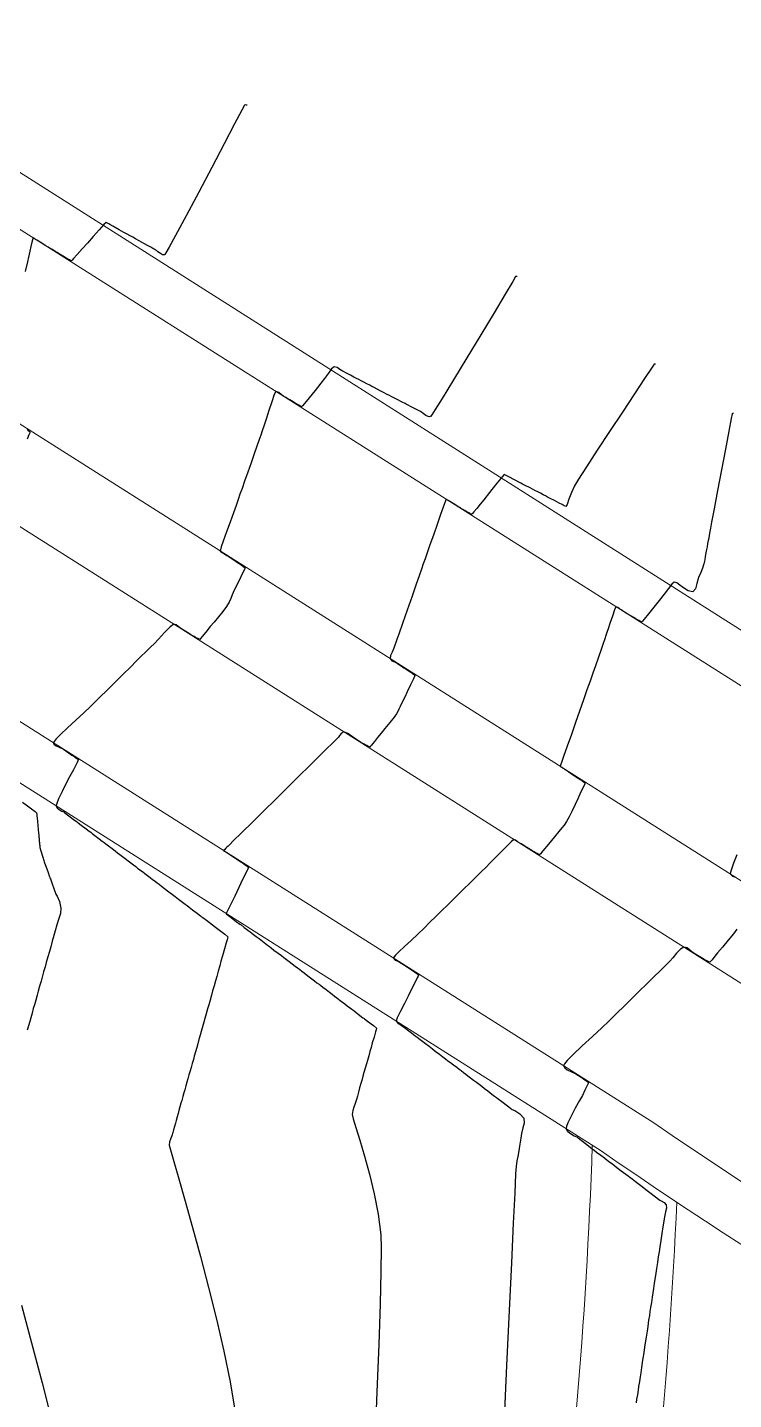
# Model space of a CAD drawing. Header units: millimetres. Extents: x 340454 to 342791, y 6993867 to 6995092.
# Drawn here: x 341206.8 to 341247.6, y 6994450.2 to 6994529.4 of the extents above; entities that cross this region are included whole.
import ezdxf

# ---------------------------------------------------------------- set-up
doc = ezdxf.new("R2010")
doc.units = ezdxf.units.MM
doc.header["$LTSCALE"] = 10
for name, color, linetype in [('T-HM-CURVA_INTERMEDIARIA', 45, 'Continuous'), ('T-HM-CURVA_MESTRA', 20, 'Continuous'), ('URB-Calçadas', 2, 'Continuous'), ('URB-Quadras', 3, 'Continuous')]:
    doc.layers.add(name, color=color, linetype=linetype)

msp = doc.modelspace()

# ---------------------------------------------------------------- linework, layer by layer
at = {"layer": 'T-HM-CURVA_INTERMEDIARIA', "color": 45, "linetype": 'Continuous', "lineweight": -3, "flags": 128}
for points, elevation in [([(341219.475, 6994524.917), (341219.468, 6994524.918), (341219.44, 6994524.92), (341219.382, 6994524.923), (341219.323, 6994524.917), (341219.163, 6994524.619), (341218.748, 6994523.826), (341218.148, 6994522.681), (341217.436, 6994521.323), (341216.683, 6994519.893), (341215.961, 6994518.533), (341215.342, 6994517.383), (341214.968, 6994516.708), (341214.783, 6994516.393), (341214.713, 6994516.29), (341214.697, 6994516.275), (341214.663, 6994516.27), (341214.589, 6994516.282), (341214.471, 6994516.342), (341214.327, 6994516.45), (341214.232, 6994516.532), (341214.173, 6994516.565), (341214.114, 6994516.598), (341214.028, 6994516.645), (341213.911, 6994516.71), (341213.76, 6994516.794), (341213.501, 6994516.938), (341213.238, 6994517.084), (341213.037, 6994517.195), (341212.874, 6994517.285), (341212.72, 6994517.371), (341212.541, 6994517.47), (341212.362, 6994517.569), (341212.078, 6994517.726), (341211.718, 6994517.926), (341211.538, 6994518.026), (341211.486, 6994518.055), (341211.418, 6994518.102), (341211.327, 6994518.143), (341211.201, 6994518.016), (341210.926, 6994517.71), (341210.583, 6994517.323), (341210.254, 6994516.955), (341209.95, 6994516.618), (341209.665, 6994516.302), (341209.452, 6994516.067), (341209.368, 6994515.974), (341209.337, 6994515.933), (341209.276, 6994515.952), (341209.22, 6994515.979), (341209.16, 6994516.01), (341209.119, 6994516.033), (341209.072, 6994516.059), (341209.025, 6994516.086), (341208.975, 6994516.115), (341208.912, 6994516.152), (341208.852, 6994516.188), (341208.77, 6994516.238), (341208.676, 6994516.296), (341208.502, 6994516.403), (341208.379, 6994516.478), (341208.286, 6994516.536), (341208.193, 6994516.593), (341208.11, 6994516.645), (341207.98, 6994516.725), (341207.823, 6994516.822), (341207.627, 6994516.943), (341207.434, 6994517.061), (341207.342, 6994517.118), (341207.266, 6994517.165), (341207.198, 6994517.215), (341207.122, 6994517.254), (341207.073, 6994517.083), (341206.997, 6994516.746), (341206.938, 6994516.48), (341206.898, 6994516.309), (341206.857, 6994516.139), (341206.793, 6994515.865), (341206.664, 6994515.321)], 696), ([(341243.042, 6994509.963), (341243.033, 6994509.962), (341242.992, 6994509.959), (341242.963, 6994509.955), (341242.813, 6994509.73), (341242.412, 6994509.128), (341241.83, 6994508.25), (341241.136, 6994507.2), (341240.397, 6994506.08), (341239.682, 6994504.992), (341239.061, 6994504.04), (341238.603, 6994503.325), (341238.375, 6994502.951), (341238.191, 6994502.551), (341238.045, 6994502.165), (341237.94, 6994501.871), (341237.878, 6994501.746), (341237.777, 6994501.782), (341237.66, 6994501.86), (341237.489, 6994501.948), (341237.212, 6994502.092), (341236.967, 6994502.219), (341236.82, 6994502.296), (341236.703, 6994502.356), (341236.556, 6994502.432), (341236.398, 6994502.514), (341236.254, 6994502.589), (341236.076, 6994502.681), (341235.809, 6994502.819), (341235.528, 6994502.965), (341235.37, 6994503.047), (341235.277, 6994503.095), (341235.185, 6994503.143), (341234.938, 6994503.274), (341234.531, 6994503.488), (341234.307, 6994503.599), (341234.265, 6994503.553), (341234.225, 6994503.497), (341234.103, 6994503.346), (341233.816, 6994502.991), (341233.46, 6994502.55), (341233.129, 6994502.142), (341232.921, 6994501.884), (341232.722, 6994501.638), (341232.555, 6994501.432), (341232.484, 6994501.344), (341232.45, 6994501.301), (341232.396, 6994501.316), (341232.33, 6994501.346), (341232.268, 6994501.378), (341232.197, 6994501.417), (341232.146, 6994501.446), (341232.096, 6994501.475), (341232.037, 6994501.511), (341231.988, 6994501.541), (341231.935, 6994501.573), (341231.855, 6994501.622), (341231.786, 6994501.664), (341231.636, 6994501.755), (341231.456, 6994501.865), (341231.26, 6994501.984), (341231.081, 6994502.093), (341231.001, 6994502.142), (341230.948, 6994502.174), (341230.914, 6994502.08), (341230.857, 6994501.916), (341230.789, 6994501.719), (341230.638, 6994501.287), (341230.438, 6994500.715), (341230.223, 6994500.1), (341230.027, 6994499.538), (341229.883, 6994499.125), (341229.747, 6994498.737), (341229.642, 6994498.435), (341229.536, 6994498.132), (341229.4, 6994497.744), (341229.236, 6994497.274), (341228.99, 6994496.569), (341228.708, 6994495.762), (341228.438, 6994494.988), (341228.226, 6994494.38), (341228.119, 6994494.073), (341228.056, 6994493.894), (341228.006, 6994493.752), (341227.943, 6994493.572), (341227.842, 6994493.351), (341227.746, 6994493.145), (341227.732, 6994492.967), (341227.829, 6994492.848), (341227.979, 6994492.777), (341228.133, 6994492.703), (341228.328, 6994492.575), (341228.447, 6994492.497), (341228.524, 6994492.446), (341228.601, 6994492.396), (341228.71, 6994492.324), (341228.798, 6994492.266), (341228.878, 6994492.213), (341228.919, 6994492.184), (341228.975, 6994492.145), (341229.017, 6994492.114), (341229.072, 6994492.072), (341229.116, 6994492.036), (341229.162, 6994491.989), (341229.143, 6994491.938), (341229.074, 6994491.795), (341228.911, 6994491.458), (341228.717, 6994491.055), (341228.57, 6994490.749), (341228.426, 6994490.449), (341228.307, 6994490.202), (341228.234, 6994490.052), (341228.172, 6994489.91), (341228.101, 6994489.775), (341227.963, 6994489.594), (341227.709, 6994489.281), (341227.427, 6994488.938), (341227.207, 6994488.669), (341226.996, 6994488.408), (341226.821, 6994488.191), (341226.727, 6994488.075), (341226.648, 6994487.977), (341226.595, 6994487.911), (341226.558, 6994487.868), (341226.499, 6994487.887), (341226.44, 6994487.914), (341226.378, 6994487.946), (341226.307, 6994487.984), (341226.23, 6994488.029), (341226.148, 6994488.078), (341226.024, 6994488.154), (341225.788, 6994488.297), (341225.562, 6994488.459), (341225.28, 6994488.656), (341225.058, 6994488.742), (341224.917, 6994488.662), (341224.808, 6994488.525), (341224.744, 6994488.432), (341224.673, 6994488.362), (341224.601, 6994488.292), (341224.424, 6994488.117), (341224.016, 6994487.715), (341223.495, 6994487.201), (341222.976, 6994486.69), (341222.578, 6994486.297), (341222.262, 6994485.986), (341222.016, 6994485.743), (341221.77, 6994485.501), (341221.454, 6994485.189), (341221.064, 6994484.804), (341220.47, 6994484.219), (341219.793, 6994483.552), (341219.154, 6994482.922), (341218.673, 6994482.447), (341218.469, 6994482.247), (341218.373, 6994482.151), (341218.308, 6994482.087), (341218.247, 6994482.027), (341218.177, 6994481.96), (341218.112, 6994481.895), (341218.164, 6994481.861), (341218.239, 6994481.812), (341218.352, 6994481.737), (341218.534, 6994481.618), (341218.822, 6994481.428), (341219, 6994481.311), (341219.105, 6994481.243), (341219.179, 6994481.194), (341219.258, 6994481.141), (341219.305, 6994481.109), (341219.36, 6994481.069), (341219.424, 6994481.022), (341219.478, 6994480.979), (341219.516, 6994480.946), (341219.547, 6994480.903), (341219.42, 6994480.64), (341219.118, 6994480.015), (341218.756, 6994479.267), (341218.451, 6994478.638), (341218.319, 6994478.366), (341218.286, 6994478.306), (341218.263, 6994478.249), (341218.467, 6994478.088), (341218.843, 6994477.805), (341219.05, 6994477.651), (341219.12, 6994477.597), (341219.305, 6994477.457), (341219.647, 6994477.197), (341219.849, 6994477.043), (341219.921, 6994476.989), (341219.992, 6994476.934), (341220.16, 6994476.807), (341220.45, 6994476.586), (341220.648, 6994476.436), (341220.757, 6994476.353), (341220.866, 6994476.27), (341221.023, 6994476.15), (341221.256, 6994475.973), (341221.447, 6994475.828), (341221.595, 6994475.716), (341221.743, 6994475.603), (341221.894, 6994475.488), (341222.07, 6994475.354), (341222.246, 6994475.221), (341222.38, 6994475.118), (341222.487, 6994475.037), (341222.621, 6994474.935), (341222.763, 6994474.827), (341222.888, 6994474.732), (341223.045, 6994474.613), (341223.213, 6994474.485), (341223.358, 6994474.375), (341223.502, 6994474.265), (341223.624, 6994474.172), (341223.721, 6994474.099), (341223.844, 6994474.005), (341224.027, 6994473.866), (341224.229, 6994473.712), (341224.385, 6994473.594), (341224.514, 6994473.496), (341224.643, 6994473.398), (341224.844, 6994473.245), (341225.111, 6994473.042), (341225.271, 6994472.92), (341225.356, 6994472.855), (341225.442, 6994472.79), (341225.647, 6994472.634), (341225.979, 6994472.381), (341226.159, 6994472.244), (341226.2, 6994472.214), (341226.241, 6994472.183), (341226.427, 6994472.043), (341226.762, 6994471.79), (341226.943, 6994471.649), (341226.916, 6994471.554), (341226.879, 6994471.423), (341226.796, 6994471.129), (341226.699, 6994470.786), (341226.624, 6994470.517), (341226.563, 6994470.304), (341226.49, 6994470.043), (341226.417, 6994469.783), (341226.358, 6994469.577), (341226.287, 6994469.324), (341226.216, 6994469.073), (341226.16, 6994468.873), (341226.091, 6994468.628), (341226.022, 6994468.385), (341225.968, 6994468.191), (341225.901, 6994467.954), (341225.835, 6994467.718), (341225.782, 6994467.531), (341225.717, 6994467.301), (341225.637, 6994467.075), (341225.57, 6994466.895), (341225.538, 6994466.668), (341225.596, 6994466.416), (341225.754, 6994465.902), (341225.984, 6994465.169), (341226.255, 6994464.258), (341226.541, 6994463.215), (341226.81, 6994462.081), (341227.034, 6994460.9), (341227.185, 6994459.715), (341227.206, 6994458.954), (341227.192, 6994457.605), (341227.145, 6994455.73), (341227.069, 6994453.391), (341226.966, 6994450.649), (341226.84, 6994447.565)], 694), ([(341247.542, 6994507.108), (341247.532, 6994507.108), (341247.492, 6994507.109), (341247.463, 6994507.106), (341247.41, 6994506.829), (341247.272, 6994506.1), (341247.078, 6994505.065), (341246.854, 6994503.875), (341246.63, 6994502.675), (341246.431, 6994501.615), (341246.286, 6994500.843), (341246.223, 6994500.506), (341246.184, 6994500.297), (341246.144, 6994500.087), (341246.115, 6994499.928), (341246.088, 6994499.788), (341246.055, 6994499.612), (341246.021, 6994499.431), (341245.991, 6994499.27), (341245.953, 6994499.069), (341245.919, 6994498.859), (341245.89, 6994498.672), (341245.835, 6994498.442), (341245.754, 6994498.192), (341245.656, 6994497.947), (341245.533, 6994497.644), (341245.436, 6994497.296), (341245.358, 6994497.001), (341245.196, 6994496.829), (341244.93, 6994496.874), (341244.657, 6994497.063), (341244.451, 6994497.216), (341244.279, 6994497.339), (341244.123, 6994497.386), (341243.989, 6994497.275), (341243.788, 6994497.021), (341243.539, 6994496.682), (341243.26, 6994496.32), (341242.949, 6994495.935), (341242.637, 6994495.549), (341242.397, 6994495.252), (341242.3, 6994495.132), (341242.27, 6994495.089), (341242.197, 6994495.11), (341242.145, 6994495.134), (341242.09, 6994495.162), (341242.012, 6994495.205), (341241.935, 6994495.249), (341241.865, 6994495.291), (341241.787, 6994495.339), (341241.622, 6994495.439), (341241.455, 6994495.54), (341241.264, 6994495.657), (341241.144, 6994495.73), (341241.06, 6994495.781), (341240.977, 6994495.832), (341240.872, 6994495.914), (341240.763, 6994495.962), (341240.685, 6994495.791), (341240.555, 6994495.412), (341240.417, 6994494.988), (341240.316, 6994494.682), (341240.244, 6994494.475), (341240.186, 6994494.31), (341240.114, 6994494.103), (341240.025, 6994493.849), (341239.901, 6994493.492), (341239.748, 6994493.055), (341239.576, 6994492.562), (341239.428, 6994492.138), (341239.267, 6994491.677), (341239.088, 6994491.165), (341238.886, 6994490.587), (341238.657, 6994489.931), (341238.433, 6994489.291), (341238.187, 6994488.592), (341237.947, 6994487.911), (341237.742, 6994487.326), (341237.621, 6994486.979), (341237.566, 6994486.816), (341237.549, 6994486.763), (341237.548, 6994486.754), (341237.552, 6994486.748), (341237.572, 6994486.732), (341237.616, 6994486.705), (341237.659, 6994486.681), (341237.703, 6994486.652), (341237.747, 6994486.623), (341237.814, 6994486.579), (341237.957, 6994486.485), (341238.128, 6994486.373), (341238.317, 6994486.249), (341238.494, 6994486.132), (341238.583, 6994486.074), (341238.642, 6994486.035), (341238.693, 6994486), (341238.767, 6994485.949), (341238.814, 6994485.915), (341238.868, 6994485.874), (341238.914, 6994485.838), (341238.962, 6994485.795), (341238.969, 6994485.742), (341238.902, 6994485.602), (341238.742, 6994485.274), (341238.552, 6994484.882), (341238.399, 6994484.553), (341238.229, 6994484.18), (341238.062, 6994483.829), (341237.916, 6994483.562), (341237.767, 6994483.351), (341237.63, 6994483.194), (341237.459, 6994482.996), (341237.21, 6994482.688), (341236.859, 6994482.255), (341236.546, 6994481.868), (341236.41, 6994481.699), (341236.378, 6994481.656), (341236.329, 6994481.668), (341236.276, 6994481.692), (341236.214, 6994481.723), (341236.14, 6994481.763), (341236.093, 6994481.789), (341236.045, 6994481.817), (341235.963, 6994481.866), (341235.899, 6994481.905), (341235.817, 6994481.955), (341235.625, 6994482.072), (341235.291, 6994482.275), (341235.077, 6994482.405), (341234.973, 6994482.485), (341234.874, 6994482.529), (341234.711, 6994482.389), (341234.363, 6994482.048), (341233.931, 6994481.615), (341233.518, 6994481.198), (341233.225, 6994480.904), (341233.015, 6994480.697), (341232.851, 6994480.536), (341232.688, 6994480.374), (341232.478, 6994480.167), (341232.263, 6994479.956), (341232.016, 6994479.713), (341231.735, 6994479.435), (341231.417, 6994479.121), (341231.059, 6994478.769), (341230.697, 6994478.412), (341230.358, 6994478.078), (341230.027, 6994477.751), (341229.689, 6994477.419), (341229.331, 6994477.065), (341228.944, 6994476.698), (341228.564, 6994476.349), (341228.237, 6994476.046), (341228.045, 6994475.854), (341227.957, 6994475.749), (341227.93, 6994475.7), (341227.928, 6994475.682), (341227.933, 6994475.659), (341227.956, 6994475.62), (341228.017, 6994475.574), (341228.133, 6994475.522), (341228.301, 6994475.438), (341228.552, 6994475.272), (341228.847, 6994475.078), (341228.994, 6994474.982), (341229.067, 6994474.933), (341229.135, 6994474.886), (341229.213, 6994474.83), (341229.26, 6994474.794), (341229.312, 6994474.752), (341229.36, 6994474.702), (341229.336, 6994474.649), (341229.283, 6994474.538), (341229.148, 6994474.259), (341228.968, 6994473.884), (341228.775, 6994473.484), (341228.557, 6994473.057), (341228.322, 6994472.613), (341228.14, 6994472.242), (341228.079, 6994472.037), (341228.188, 6994471.916), (341228.373, 6994471.813), (341228.55, 6994471.678), (341228.813, 6994471.478), (341229.056, 6994471.293), (341229.172, 6994471.205), (341229.23, 6994471.161), (341229.289, 6994471.117), (341229.46, 6994470.986), (341229.768, 6994470.752), (341229.971, 6994470.598), (341230.074, 6994470.52), (341230.176, 6994470.442), (341230.332, 6994470.323), (341230.573, 6994470.14), (341230.77, 6994469.99), (341230.918, 6994469.877), (341231.067, 6994469.765), (341231.217, 6994469.65), (341231.391, 6994469.518), (341231.569, 6994469.383), (341231.709, 6994469.276), (341231.82, 6994469.192), (341231.96, 6994469.085), (341232.103, 6994468.977), (341232.22, 6994468.887), (341232.368, 6994468.775), (341232.545, 6994468.641), (341232.709, 6994468.515), (341232.857, 6994468.403), (341233.012, 6994468.285), (341233.167, 6994468.168), (341233.365, 6994468.016), (341233.604, 6994467.835), (341233.759, 6994467.717), (341233.862, 6994467.639), (341233.966, 6994467.56), (341234.176, 6994467.4), (341234.495, 6994467.158), (341234.668, 6994467.026), (341234.716, 6994466.989), (341234.765, 6994466.952), (341234.92, 6994466.881), (341235.214, 6994466.703), (341235.44, 6994466.439), (341235.472, 6994466.164), (341235.394, 6994465.892), (341235.305, 6994465.555), (341235.266, 6994465.291), (341235.232, 6994465.061), (341235.197, 6994464.83), (341235.154, 6994464.561), (341235.094, 6994464.24), (341235.042, 6994463.986), (341234.994, 6994463.663), (341234.971, 6994463.237), (341234.917, 6994462.12), (341234.835, 6994460.384), (341234.728, 6994458.1), (341234.598, 6994455.338), (341234.448, 6994452.17), (341234.281, 6994448.667)], 693), ([(341206.771, 6994506.189), (341206.839, 6994506.139), (341206.893, 6994506.096), (341206.932, 6994506.062), (341206.924, 6994505.995), (341206.88, 6994505.889), (341206.779, 6994505.645)], 696), ([(341206.508, 6994484.685), (341206.795, 6994484.466), (341207.032, 6994484.291), (341207.23, 6994484.145), (341207.324, 6994484.064), (341207.339, 6994483.975), (341207.341, 6994483.878), (341207.351, 6994483.772), (341207.369, 6994483.577), (341207.39, 6994483.344), (341207.413, 6994483.1), (341207.432, 6994482.896), (341207.44, 6994482.807), (341207.446, 6994482.738), (341207.452, 6994482.67), (341207.459, 6994482.603), (341207.465, 6994482.539), (341207.47, 6994482.475), (341207.476, 6994482.413), (341207.482, 6994482.352), (341207.487, 6994482.293), (341207.493, 6994482.234), (341207.498, 6994482.177), (341207.503, 6994482.122), (341207.511, 6994482.068), (341207.569, 6994481.872), (341207.675, 6994481.51), (341207.734, 6994481.312), (341207.757, 6994481.249), (341207.778, 6994481.189), (341207.85, 6994480.992), (341207.98, 6994480.633), (341208.051, 6994480.438), (341208.068, 6994480.39), (341208.093, 6994480.319), (341208.118, 6994480.252), (341208.196, 6994480.037), (341208.338, 6994479.644), (341208.415, 6994479.431), (341208.434, 6994479.381), (341208.505, 6994479.251), (341208.641, 6994478.945), (341208.725, 6994478.576), (341208.699, 6994478.256), (341208.607, 6994477.963), (341208.493, 6994477.604), (341208.4, 6994477.259), (341208.321, 6994476.986), (341208.226, 6994476.656), (341208.133, 6994476.328), (341208.06, 6994476.067), (341207.97, 6994475.751), (341207.882, 6994475.438), (341207.812, 6994475.188), (341207.726, 6994474.886), (341207.642, 6994474.586), (341207.575, 6994474.347), (341207.493, 6994474.057), (341207.412, 6994473.77), (341207.348, 6994473.542), (341207.269, 6994473.264), (341207.192, 6994472.989), (341207.13, 6994472.77), (341207.055, 6994472.504), (341206.981, 6994472.24), (341206.921, 6994472.029), (341206.849, 6994471.774), (341206.778, 6994471.52)], 696), ([(341247.736, 6994481.643), (341247.548, 6994481.156), (341247.404, 6994480.755), (341247.363, 6994480.542), (341247.492, 6994480.423), (341247.655, 6994480.35)], 692), ([(341247.732, 6994477.35), (341247.545, 6994477.095), (341247.246, 6994476.723), (341246.915, 6994476.322), (341246.632, 6994475.984), (341246.476, 6994475.796), (341246.31, 6994475.591), (341246.226, 6994475.487), (341246.198, 6994475.445), (341246.123, 6994475.465), (341246.071, 6994475.489), (341246.009, 6994475.521), (341245.938, 6994475.56), (341245.879, 6994475.594), (341245.805, 6994475.638), (341245.702, 6994475.7), (341245.475, 6994475.838), (341245.221, 6994475.993), (341245.026, 6994476.147), (341244.871, 6994476.276), (341244.689, 6994476.317), (341244.493, 6994476.203), (341244.261, 6994475.965), (341244.038, 6994475.702), (341243.871, 6994475.511), (341243.739, 6994475.38), (341243.633, 6994475.276), (341243.501, 6994475.145), (341243.308, 6994474.956), (341242.97, 6994474.623), (341242.549, 6994474.208), (341242.107, 6994473.771), (341241.705, 6994473.376), (341241.392, 6994473.067), (341241.143, 6994472.822), (341240.916, 6994472.597), (341240.667, 6994472.352), (341240.354, 6994472.043), (341239.95, 6994471.663), (341239.405, 6994471.164), (341238.815, 6994470.621), (341238.277, 6994470.108), (341237.949, 6994469.769), (341237.795, 6994469.582), (341237.748, 6994469.498), (341237.744, 6994469.47), (341237.754, 6994469.425), (341237.808, 6994469.345), (341237.95, 6994469.241), (341238.188, 6994469.13), (341238.437, 6994469.014), (341238.605, 6994468.904), (341238.745, 6994468.812), (341238.81, 6994468.769), (341238.889, 6994468.716), (341238.963, 6994468.665), (341239.008, 6994468.633), (341239.084, 6994468.575), (341239.127, 6994468.539), (341239.174, 6994468.492), (341239.154, 6994468.44), (341239.1, 6994468.329), (341238.975, 6994468.069), (341238.825, 6994467.758), (341238.666, 6994467.464), (341238.417, 6994467.019), (341238.153, 6994466.527), (341237.985, 6994466.17), (341237.909, 6994465.96), (341237.891, 6994465.86), (341237.894, 6994465.824), (341237.912, 6994465.775), (341237.979, 6994465.681), (341238.129, 6994465.557), (341238.348, 6994465.433), (341238.495, 6994465.367), (341238.536, 6994465.336), (341238.577, 6994465.305), (341238.754, 6994465.171), (341239.082, 6994464.921), (341239.294, 6994464.76), (341239.392, 6994464.685), (341239.49, 6994464.611), (341239.644, 6994464.494), (341239.889, 6994464.308), (341240.093, 6994464.152), (341240.252, 6994464.032), (341240.41, 6994463.911), (341240.554, 6994463.802), (341240.711, 6994463.683), (341240.892, 6994463.545), (341241.061, 6994463.416), (341241.196, 6994463.313), (341241.338, 6994463.206), (341241.464, 6994463.11), (341241.565, 6994463.033), (341241.691, 6994462.937), (341241.894, 6994462.783), (341242.122, 6994462.609), (341242.273, 6994462.494), (341242.382, 6994462.412), (341242.49, 6994462.33), (341242.712, 6994462.161), (341243.043, 6994461.909), (341243.218, 6994461.776), (341243.289, 6994461.722), (341243.374, 6994461.682), (341243.537, 6994461.584), (341243.662, 6994461.439), (341243.675, 6994461.256), (341243.621, 6994461.033), (341243.558, 6994460.76), (341243.519, 6994460.497), (341243.469, 6994460.172), (341243.412, 6994459.796), (341243.349, 6994459.385), (341243.294, 6994459.021), (341243.25, 6994458.732), (341243.208, 6994458.451), (341243.156, 6994458.11), (341243.104, 6994457.771), (341243.063, 6994457.503), (341243.024, 6994457.242), (341242.975, 6994456.923), (341242.927, 6994456.608), (341242.889, 6994456.358), (341242.852, 6994456.115), (341242.807, 6994455.817), (341242.762, 6994455.522), (341242.727, 6994455.289), (341242.692, 6994455.062), (341242.65, 6994454.783), (341242.596, 6994454.431), (341242.554, 6994454.15), (341242.503, 6994453.815), (341242.453, 6994453.484), (341242.412, 6994453.221), (341242.365, 6994452.906), (341242.317, 6994452.595), (341242.28, 6994452.347), (341242.235, 6994452.051), (341242.19, 6994451.758), (341242.155, 6994451.525), (341242.112, 6994451.245), (341242.07, 6994450.969), (341242.037, 6994450.749), (341241.997, 6994450.485), (341241.957, 6994450.221), (341241.926, 6994450.01)], 692), ([(341206.453, 6994455.66), (341207.034, 6994453.472), (341207.633, 6994451.166), (341208.231, 6994448.799)], 696)]:
    msp.add_lwpolyline(points, dxfattribs=dict(at, elevation=elevation))
at = {"layer": 'T-HM-CURVA_MESTRA', "color": 20, "linetype": 'Continuous', "lineweight": -3, "elevation": 695, "flags": 128}
msp.add_lwpolyline([(341235.051, 6994515.034), (341235.041, 6994515.032), (341234.997, 6994515.025), (341234.965, 6994515.017), (341234.8, 6994514.74), (341234.36, 6994514), (341233.723, 6994512.93), (341232.965, 6994511.661), (341232.163, 6994510.324), (341231.392, 6994509.051), (341230.73, 6994507.975), (341230.329, 6994507.343), (341230.131, 6994507.047), (341230.055, 6994506.95), (341230.037, 6994506.935), (341230, 6994506.93), (341229.917, 6994506.943), (341229.784, 6994507.005), (341229.625, 6994507.117), (341229.532, 6994507.197), (341229.482, 6994507.223), (341229.292, 6994507.322), (341228.936, 6994507.506), (341228.728, 6994507.614), (341228.66, 6994507.649), (341228.591, 6994507.685), (341228.427, 6994507.77), (341228.136, 6994507.921), (341227.935, 6994508.025), (341227.818, 6994508.086), (341227.7, 6994508.147), (341227.556, 6994508.222), (341227.345, 6994508.331), (341227.154, 6994508.43), (341226.982, 6994508.52), (341226.809, 6994508.609), (341226.674, 6994508.679), (341226.546, 6994508.745), (341226.388, 6994508.827), (341226.209, 6994508.92), (341226.05, 6994509.003), (341225.918, 6994509.071), (341225.779, 6994509.143), (341225.64, 6994509.215), (341225.434, 6994509.322), (341225.169, 6994509.46), (341225.027, 6994509.533), (341224.971, 6994509.562), (341224.915, 6994509.591), (341224.832, 6994509.66), (341224.668, 6994509.771), (341224.492, 6994509.811), (341224.333, 6994509.688), (341224.16, 6994509.437), (341223.947, 6994509.137), (341223.721, 6994508.858), (341223.393, 6994508.453), (341223.05, 6994508.028), (341222.78, 6994507.693), (341222.669, 6994507.556), (341222.631, 6994507.512), (341222.576, 6994507.53), (341222.518, 6994507.557), (341222.452, 6994507.59), (341222.396, 6994507.622), (341222.349, 6994507.648), (341222.304, 6994507.674), (341222.252, 6994507.705), (341222.122, 6994507.784), (341221.936, 6994507.897), (341221.824, 6994507.966), (341221.712, 6994508.034), (341221.593, 6994508.106), (341221.457, 6994508.189), (341221.294, 6994508.324), (341221.132, 6994508.387), (341221.036, 6994508.208), (341220.889, 6994507.799), (341220.722, 6994507.284), (341220.566, 6994506.789), (341220.452, 6994506.439), (341220.342, 6994506.124), (341220.254, 6994505.873), (341220.144, 6994505.557), (341220.033, 6994505.241), (341219.878, 6994504.796), (341219.696, 6994504.276), (341219.506, 6994503.731), (341219.325, 6994503.213), (341219.177, 6994502.789), (341219.06, 6994502.453), (341218.952, 6994502.145), (341218.835, 6994501.809), (341218.687, 6994501.385), (341218.496, 6994500.851), (341218.287, 6994500.278), (341218.096, 6994499.752), (341217.981, 6994499.422), (341217.93, 6994499.255), (341217.916, 6994499.193), (341217.917, 6994499.179), (341217.927, 6994499.159), (341217.966, 6994499.123), (341218.046, 6994499.079), (341218.137, 6994499.034), (341218.224, 6994498.977), (341218.31, 6994498.92), (341218.427, 6994498.844), (341218.606, 6994498.726), (341218.76, 6994498.625), (341218.91, 6994498.526), (341218.983, 6994498.478), (341219.053, 6994498.431), (341219.135, 6994498.375), (341219.197, 6994498.33), (341219.249, 6994498.29), (341219.292, 6994498.255), (341219.331, 6994498.22), (341219.332, 6994498.157), (341219.265, 6994498.018), (341219.105, 6994497.688), (341218.909, 6994497.28), (341218.731, 6994496.913), (341218.612, 6994496.649), (341218.525, 6994496.44), (341218.43, 6994496.235), (341218.285, 6994495.987), (341218.071, 6994495.687), (341217.818, 6994495.377), (341217.563, 6994495.081), (341217.344, 6994494.822), (341217.086, 6994494.504), (341216.871, 6994494.237), (341216.779, 6994494.124), (341216.75, 6994494.082), (341216.676, 6994494.102), (341216.625, 6994494.126), (341216.567, 6994494.156), (341216.501, 6994494.192), (341216.421, 6994494.237), (341216.347, 6994494.282), (341216.201, 6994494.371), (341215.904, 6994494.551), (341215.645, 6994494.709), (341215.498, 6994494.825), (341215.38, 6994494.923), (341215.243, 6994494.954), (341215.027, 6994494.802), (341214.695, 6994494.468), (341214.35, 6994494.095), (341214.097, 6994493.825), (341213.912, 6994493.642), (341213.764, 6994493.497), (341213.578, 6994493.314), (341213.383, 6994493.121), (341213.091, 6994492.833), (341212.733, 6994492.48), (341212.337, 6994492.089), (341211.932, 6994491.69), (341211.584, 6994491.347), (341211.308, 6994491.075), (341211.055, 6994490.827), (341210.779, 6994490.554), (341210.431, 6994490.211), (341210.041, 6994489.841), (341209.578, 6994489.416), (341209.107, 6994488.984), (341208.694, 6994488.591), (341208.448, 6994488.335), (341208.334, 6994488.194), (341208.3, 6994488.13), (341208.297, 6994488.107), (341208.305, 6994488.071), (341208.342, 6994488.01), (341208.441, 6994487.937), (341208.623, 6994487.854), (341208.864, 6994487.735), (341209.091, 6994487.585), (341209.281, 6994487.461), (341209.363, 6994487.407), (341209.416, 6994487.371), (341209.463, 6994487.339), (341209.516, 6994487.302), (341209.572, 6994487.262), (341209.637, 6994487.213), (341209.68, 6994487.177), (341209.729, 6994487.127), (341209.705, 6994487.074), (341209.661, 6994486.982), (341209.584, 6994486.822), (341209.444, 6994486.558), (341209.152, 6994486.004), (341208.815, 6994485.345), (341208.588, 6994484.869), (341208.479, 6994484.603), (341208.448, 6994484.493), (341208.448, 6994484.462), (341208.461, 6994484.425), (341208.51, 6994484.356), (341208.621, 6994484.264), (341208.782, 6994484.173), (341208.888, 6994484.127), (341208.928, 6994484.096), (341209.105, 6994483.961), (341209.435, 6994483.711), (341209.622, 6994483.568), (341209.675, 6994483.528), (341209.727, 6994483.489), (341209.889, 6994483.365), (341210.179, 6994483.145), (341210.36, 6994483.007), (341210.443, 6994482.944), (341210.526, 6994482.881), (341210.678, 6994482.766), (341210.927, 6994482.576), (341211.103, 6994482.442), (341211.214, 6994482.358), (341211.325, 6994482.274), (341211.471, 6994482.163), (341211.678, 6994482.005), (341211.85, 6994481.874), (341211.987, 6994481.77), (341212.124, 6994481.666), (341212.27, 6994481.555), (341212.441, 6994481.425), (341212.601, 6994481.303), (341212.762, 6994481.181), (341212.923, 6994481.059), (341213.044, 6994480.966), (341213.152, 6994480.884), (341213.286, 6994480.782), (341213.428, 6994480.674), (341213.559, 6994480.575), (341213.722, 6994480.451), (341213.884, 6994480.328), (341214.014, 6994480.229), (341214.156, 6994480.121), (341214.286, 6994480.022), (341214.39, 6994479.943), (341214.521, 6994479.843), (341214.695, 6994479.711), (341214.874, 6994479.575), (341215.027, 6994479.459), (341215.173, 6994479.347), (341215.319, 6994479.236), (341215.51, 6994479.091), (341215.742, 6994478.914), (341215.9, 6994478.795), (341216.009, 6994478.712), (341216.118, 6994478.628), (341216.317, 6994478.478), (341216.607, 6994478.257), (341216.775, 6994478.129), (341216.846, 6994478.075), (341216.917, 6994478.021), (341217.121, 6994477.866), (341217.466, 6994477.604), (341217.652, 6994477.463), (341217.716, 6994477.413), (341217.885, 6994477.291), (341218.193, 6994477.063), (341218.364, 6994476.92), (341218.348, 6994476.834), (341218.314, 6994476.742), (341218.266, 6994476.571), (341218.168, 6994476.224), (341218.054, 6994475.82), (341217.964, 6994475.5), (341217.892, 6994475.245), (341217.805, 6994474.935), (341217.718, 6994474.627), (341217.649, 6994474.382), (341217.565, 6994474.084), (341217.481, 6994473.788), (341217.415, 6994473.552), (341217.334, 6994473.265), (341217.254, 6994472.98), (341217.19, 6994472.753), (341217.112, 6994472.477), (341217.034, 6994472.203), (341216.973, 6994471.984), (341216.898, 6994471.718), (341216.823, 6994471.454), (341216.764, 6994471.243), (341216.692, 6994470.986), (341216.62, 6994470.731), (341216.562, 6994470.528), (341216.493, 6994470.28), (341216.423, 6994470.034), (341216.368, 6994469.838), (341216.3, 6994469.599), (341216.233, 6994469.362), (341216.18, 6994469.172), (341216.115, 6994468.941), (341216.05, 6994468.712), (341215.999, 6994468.529), (341215.936, 6994468.305), (341215.873, 6994468.083), (341215.823, 6994467.907), (341215.762, 6994467.691), (341215.702, 6994467.476), (341215.654, 6994467.305), (341215.595, 6994467.096), (341215.536, 6994466.888), (341215.489, 6994466.722), (341215.432, 6994466.52), (341215.376, 6994466.319), (341215.33, 6994466.158), (341215.275, 6994465.962), (341215.22, 6994465.767), (341215.176, 6994465.612), (341215.123, 6994465.422), (341215.056, 6994465.235), (341215.001, 6994465.086), (341214.975, 6994464.898), (341215.043, 6994464.623), (341215.234, 6994463.953), (341215.526, 6994462.945), (341215.896, 6994461.656), (341216.321, 6994460.144), (341216.779, 6994458.466), (341217.247, 6994456.679), (341217.703, 6994454.84), (341218.123, 6994453.008), (341218.486, 6994451.238), (341218.769, 6994449.588)], dxfattribs=at)
at = {"layer": 'URB-Calçadas', "lineweight": 0}
for points in [[(341462.148, 6994583.263), (341455.773, 6994517.546, -0.469604), (341447.481, 6994511.319), (341447.481, 6994511.319), (341323.425, 6994526.082, 2.505871), (341322.711, 6994515.09), (341446.721, 6994500.318, -0.457908), (341453.358, 6994492.643), (341448.538, 6994442.956, -0.398793), (341439.073, 6994435.65), (341439.073, 6994435.65, -0.034561), (341322.289, 6994451.995, -0.062194), (341256.159, 6994486.217), (341063.331, 6994608.261), (340993.59, 6994654.346), (340972.95, 6994673.775), (340891.463, 6994782.889, -0.419832), (340892.118, 6994787.121), (340913.215, 6994802.257)], [(341441.654, 6994371.995), (341444.66, 6994402.979, 0.46787), (341437.751, 6994411.684, -0.035154), (341315.643, 6994428.871, -0.063206), (341242.951, 6994466.174), (341178.172, 6994507.173, 0.461785), (341170.805, 6994503.841), (341170.805, 6994503.841, -0.013468), (341146.66, 6994409.011), (341128.051, 6994349.417)], [(341178.547, 6994335.626, -0.137476), (341206.351, 6994345.97, -0.013587), (341209.323, 6994346.137, 0.093071), (341221.499, 6994359.712, 0.046191), (341225.488, 6994367.902, 0.113373), (341228.468, 6994389.822, -0.002875), (341228.424, 6994390.096), (341227.95, 6994391.434), (341228.269, 6994396.744), (341228.38, 6994397.044, -0.085221), (341230.857, 6994404.824, 0.054077), (341239.394, 6994464.875, 0.051311)], [(341184.253, 6994333.965), (341184.853, 6994333.831, -0.11691), (341206.765, 6994340.988, -0.021309), (341211.005, 6994341.16, 0.100923), (341225.773, 6994357.118), (341225.773, 6994357.118), (341225.773, 6994357.118, 0.046191), (341230.166, 6994366.137), (341230.166, 6994366.137, 0.114276), (341233.429, 6994390.468, -0.010908), (341233.305, 6994391.293), (341233.002, 6994392.149), (341233.215, 6994395.698), (341233.268, 6994395.842, -0.099155), (341235.551, 6994402.998, 0.051885), (341244.271, 6994461.597)]]:
    msp.add_lwpolyline(points, format="xyb", dxfattribs=at)
msp.add_lwpolyline([(341318.269, 6994438.025, 0.031219), (341425.453, 6994422.161, 0.41065), (341428.152, 6994424.411, 0.417747), (341425.982, 6994427.134, -0.031148), (341319.653, 6994442.842, -0.062611), (341250.929, 6994478.284), (341196.268, 6994512.88, 1), (341193.594, 6994508.655), (341248.177, 6994474.108, 0.062822)], format="xyb", close=True, dxfattribs=at)
at = {"layer": 'URB-Quadras', "color": 252, "lineweight": 0}
msp.add_lwpolyline([(341276.393, 6994476.591), (341065.356, 6994610.518), (340995.459, 6994656.707), (340975.197, 6994675.78), (340893.866, 6994784.684), (340914.818, 6994799.715), (340904.459, 6994816.141)], dxfattribs=at)
msp.add_lwpolyline([(341341.7, 6994420.675), (341326.214, 6994423.446), (341308.272, 6994428.427, -0.058415), (341239.899, 6994464.554), (341176.124, 6994504.919, 0.423784), (341173.238, 6994503.263, -0.01347), (341149.055, 6994408.292, 0.002331), (341130.471, 6994348.78)], format="xyb", dxfattribs=at)

doc.saveas('drawing.dxf')
